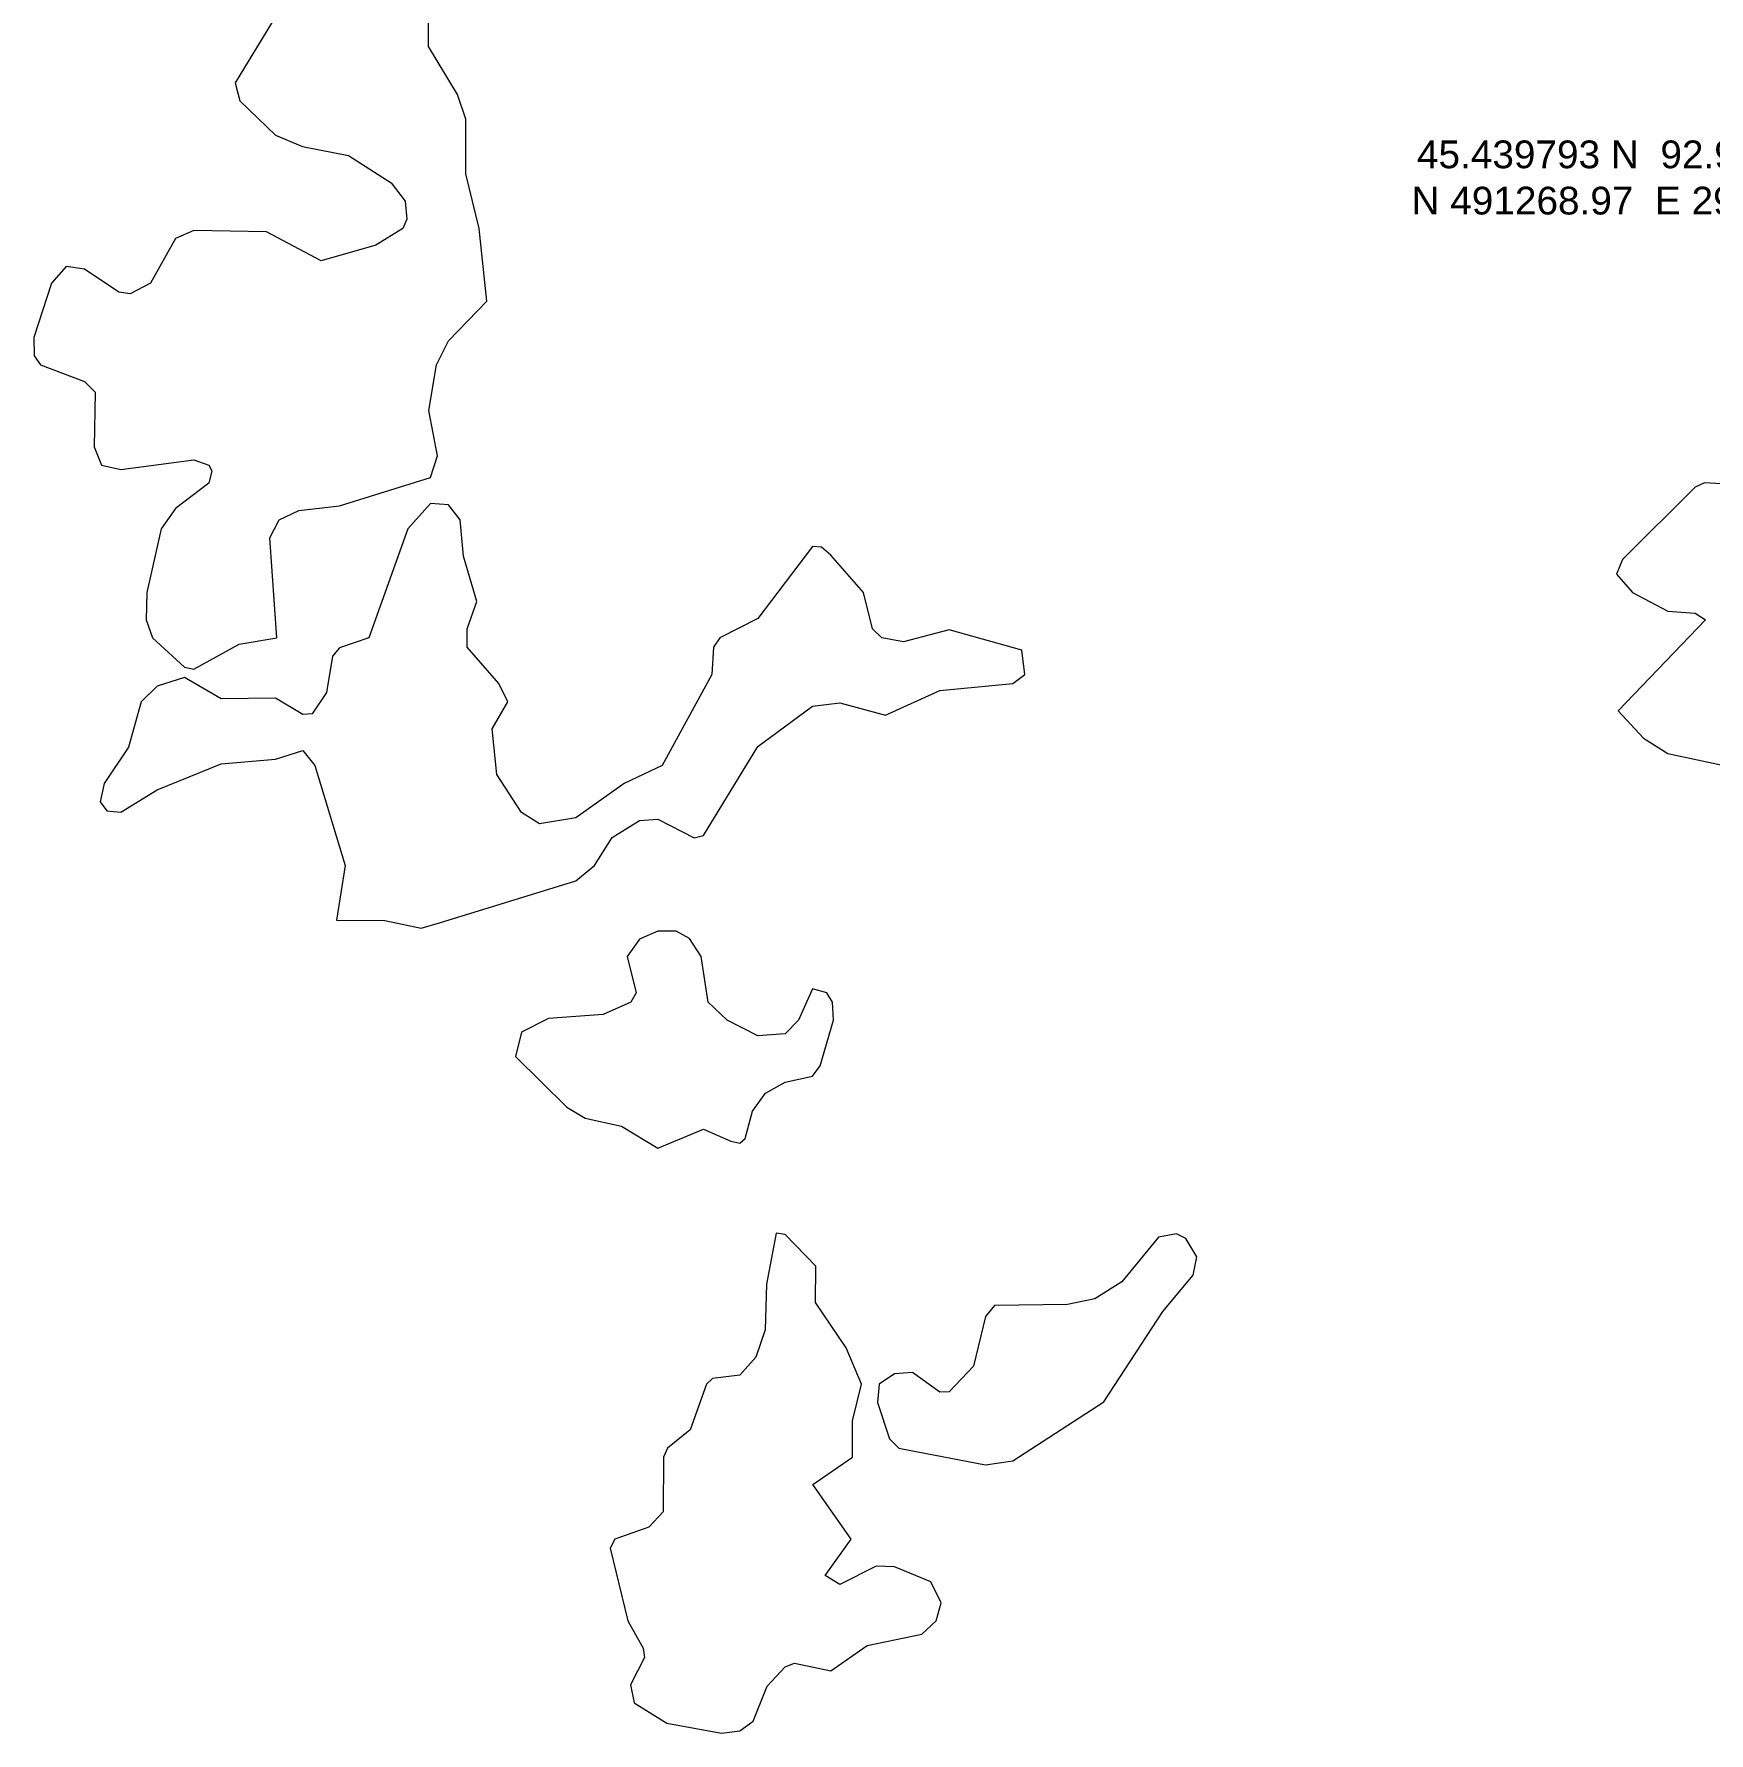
# Model space of a CAD drawing. Extents: x 2962410 to 2964430, y 489634 to 491632.
# Drawn here: x 2962421 to 2962722.9, y 490971.2 to 491277.4 of the extents above; entities that cross this region are included whole.
import ezdxf

# ---------------------------------------------------------------- set-up
doc = ezdxf.new("R2010")
doc.units = 21
doc.header["$LTSCALE"] = 10
doc.header["$MEASUREMENT"] = 0
doc.layers.add('ANNO-POINT-LABELS', color=7, linetype='CONTINUOUS', lineweight=13)
doc.layers.add('TOPO-CONTOUR-MINOR', color=36, linetype='CONTINUOUS', lineweight=13)
doc.styles.add('LABEL', font='arial.ttf')

msp = doc.modelspace()

# ---------------------------------------------------------------- linework, layer by layer
at = {"layer": 'TOPO-CONTOUR-MINOR', "elevation": 892}
for points in [[(2962471.18, 491291.59), (2962457.25, 491268.63), (2962458.06, 491265.35), (2962464.53, 491259.17), (2962469.4, 491257.14), (2962477.66, 491255.5), (2962485.35, 491250.58), (2962487.9, 491247.3), (2962488.2, 491244.02), (2962487.45, 491242.38), (2962482.58, 491239.38), (2962472.74, 491236.54), (2962462.89, 491241.76), (2962449.77, 491242.01), (2962446.49, 491240.56), (2962441.96, 491232.54), (2962438.29, 491230.59), (2962436.25, 491230.9), (2962430.09, 491235.01), (2962426.81, 491235.49), (2962424.13, 491232.54), (2962420.98, 491222.7), (2962421.03, 491219.42), (2962422.13, 491217.78), (2962430.09, 491214.81), (2962431.99, 491212.86), (2962431.84, 491203.02), (2962433.12, 491199.74), (2962436.65, 491198.95), (2962449.77, 491200.65), (2962452.52, 491199.74), (2962453.05, 491198.72), (2962452.47, 491196.46), (2962446.49, 491191.93), (2962443.92, 491188.25), (2962441.3, 491176.77), (2962441.22, 491171.85), (2962442.37, 491168.57), (2962448.13, 491163.33), (2962449.77, 491162.94), (2962457.97, 491167.43), (2962464.78, 491168.57), (2962463.51, 491186.61), (2962465.2, 491189.89), (2962468.72, 491191.53), (2962476.02, 491192.37), (2962492.42, 491197.46), (2962493.73, 491201.38), (2962492.16, 491209.58), (2962493.52, 491217.78), (2962495.7, 491222.1), (2962502.62, 491229.26), (2962501.22, 491242.38), (2962498.8, 491252.22), (2962498.81, 491262.07), (2962497.34, 491266.51), (2962492.11, 491275.19), (2962492.01, 491285.03)], [(2962730.25, 491196.07), (2962722.05, 491196.52), (2962720.41, 491195.74), (2962707.29, 491182.69), (2962706.22, 491180.05), (2962709.12, 491176.77), (2962715.49, 491173.41), (2962720.41, 491173.07), (2962722.24, 491171.85), (2962706.5, 491155.45), (2962711.07, 491150.53), (2962715.49, 491147.76), (2962725.33, 491145.64)]]:
    msp.add_lwpolyline(points, dxfattribs=at)
for points in [[(2962494.06, 491117.23), (2962518.66, 491124.8), (2962521.98, 491127.57), (2962525.22, 491132.61), (2962530.14, 491135.65), (2962533.42, 491135.91), (2962539.99, 491132.57), (2962541.63, 491132.98), (2962551.47, 491149.01), (2962561.31, 491156.28), (2962566.23, 491156.86), (2962574.43, 491154.64), (2962584.27, 491159.1), (2962597.39, 491160.35), (2962599.58, 491162.01), (2962599.03, 491166.4), (2962585.91, 491170.03), (2962577.71, 491167.86), (2962573.78, 491168.57), (2962572.11, 491170.21), (2962570.49, 491176.77), (2962564.59, 491183.48), (2962562.95, 491184.94), (2962561.31, 491185.06), (2962551.47, 491172.05), (2962544.61, 491168.57), (2962543.48, 491166.93), (2962543.14, 491162.01), (2962534.21, 491145.61), (2962527.38, 491142.33), (2962518.66, 491136.16), (2962512.1, 491135.06), (2962508.82, 491137.12), (2962504.41, 491143.97), (2962503.59, 491152.17), (2962506.37, 491157.09), (2962504.78, 491160.37), (2962499.05, 491166.93), (2962499.08, 491170.21), (2962500.78, 491175.13), (2962498.42, 491183.33), (2962497.77, 491189.89), (2962495.7, 491192.56), (2962492.42, 491192.79), (2962488.36, 491188.25), (2962481.34, 491168.57), (2962476.02, 491166.79), (2962474.79, 491165.29), (2962473.68, 491158.73), (2962471.1, 491154.92), (2962469.45, 491154.75), (2962464.53, 491157.74), (2962454.69, 491157.61), (2962448.13, 491161.46), (2962443.21, 491159.9), (2962440.32, 491157.09), (2962437.99, 491148.89), (2962433.64, 491142.33), (2962432.91, 491139.05), (2962434.1, 491137.41), (2962436.65, 491137.2), (2962443.21, 491141.19), (2962454.69, 491145.87), (2962464.53, 491146.72), (2962469.45, 491148.28), (2962471.61, 491145.61), (2962477.05, 491127.57), (2962475.5, 491117.72), (2962484.22, 491117.65), (2962490.78, 491116.25)], [(2962533.42, 491076.64), (2962541.63, 491080.07), (2962546.55, 491077.89), (2962548.19, 491077.55), (2962549.14, 491078.36), (2962550.49, 491083.28), (2962552.83, 491086.56), (2962556.39, 491088.52), (2962561.31, 491089.61), (2962562.67, 491091.48), (2962565.11, 491099.68), (2962564.93, 491102.96), (2962563.86, 491104.6), (2962561.31, 491105.32), (2962558.79, 491099.68), (2962556.39, 491097.25), (2962551.47, 491096.85), (2962545.93, 491099.68), (2962542.47, 491102.96), (2962541.21, 491111.16), (2962539.13, 491114.44), (2962536.7, 491115.75), (2962533.42, 491115.76), (2962530.14, 491114.29), (2962527.89, 491111.16), (2962529.49, 491104.6), (2962528.54, 491102.96), (2962523.58, 491100.71), (2962513.74, 491099.97), (2962508.82, 491097.56), (2962507.74, 491093.12), (2962517.02, 491084.03), (2962520.3, 491082.06), (2962526.86, 491080.61)], [(2962548.19, 490971.64), (2962550.58, 490973.38), (2962553.11, 490979.7), (2962556.39, 490983.18), (2962558.03, 490983.84), (2962564.59, 490982.42), (2962571.15, 490987.02), (2962580.99, 490989.04), (2962583.59, 490991.43), (2962584.5, 490994.71), (2962582.63, 490998.48), (2962576.07, 491001.18), (2962572.79, 491001.31), (2962566.23, 490998.01), (2962563.56, 490999.63), (2962568.25, 491006.19), (2962561.38, 491016.03), (2962568.5, 491020.95), (2962568.48, 491027.51), (2962570.12, 491034.07), (2962567.37, 491040.63), (2962561.86, 491048.83), (2962561.87, 491055.39), (2962556.39, 491061.05), (2962554.75, 491061.31), (2962553.03, 491052.11), (2962552.74, 491043.91), (2962551.07, 491038.99), (2962548.22, 491035.71), (2962543.27, 491035.09), (2962542.17, 491034.07), (2962539.23, 491025.87), (2962535.17, 491022.59), (2962534.46, 491020.95), (2962534.4, 491011.11), (2962531.78, 491008.32), (2962525.68, 491006.19), (2962524.82, 491004.55), (2962528.01, 490991.43), (2962530.77, 490986.5), (2962531.02, 490984.86), (2962528.5, 490979.94), (2962529.17, 490976.66), (2962535.06, 490972.99), (2962544.91, 490971.23)], [(2962597.39, 491020.26), (2962613.8, 491030.9), (2962624.46, 491047.19), (2962629.93, 491053.75), (2962630.59, 491057.04), (2962628.56, 491060.34), (2962626.92, 491061.21), (2962623.64, 491060.59), (2962617.08, 491052.53), (2962612.16, 491049.45), (2962607.24, 491048.46), (2962594.11, 491048.26), (2962592.47, 491046.31), (2962590.3, 491037.35), (2962585.91, 491032.7), (2962584.27, 491032.63), (2962579.35, 491036.18), (2962576.07, 491035.95), (2962573.31, 491034.07), (2962573.04, 491030.79), (2962575.18, 491024.23), (2962576.87, 491022.59), (2962592.47, 491019.54)]]:
    msp.add_lwpolyline(points, close=True, dxfattribs=at)

# ---------------------------------------------------------------- texts
at = {"layer": 'ANNO-POINT-LABELS', "insert": (2962737.6, 491254.97), "char_height": 5, "attachment_point": 5, "style": 'LABEL'}
msp.add_mtext('CP1\\P45.439793 N  92.932991 W (NAD83(2011))\\PN 491268.97  E 2962737.60 ft (EPSG:6501)', dxfattribs=at)

doc.saveas('drawing.dxf')
